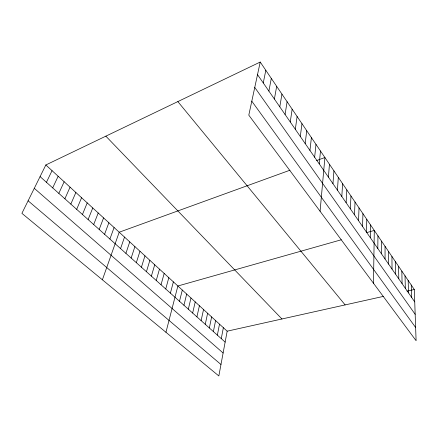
<?xml version="1.0" encoding="UTF-8"?>
<svg xmlns="http://www.w3.org/2000/svg" width="438" height="438" viewBox="0 0 438 438"><rect width="100%" height="100%" fill="white"/><g stroke="black" fill="none" stroke-linecap="round" stroke-linejoin="round"><path stroke-width="0.66" d="M385.051 258.995L385.062 246.348M381.465 253.81L381.531 241.141M377.813 248.532L377.945 235.841M373.488 283.26L374.293 230.448L366.502 232.655M370.318 237.697L370.575 224.962M366.469 232.135L366.792 219.378M362.549 226.468L362.943 213.695M358.552 220.697L359.023 207.908M354.49 214.817L355.032 202.011M350.345 208.827L350.964 196.01M346.124 202.723L346.825 189.895M341.821 196.503L342.604 183.664M337.43 190.163L338.306 177.319M332.962 183.697L333.92 170.847M328.401 177.111L329.453 164.255M320.085 211.264L324.897 157.532L316.581 160.549M319.236 163.867L320.485 151.011M314.643 157.22L315.984 144.37M309.951 150.448L311.402 137.603M305.171 143.538L306.726 130.705M300.298 136.492L301.963 123.669M295.327 129.303L297.106 116.497M290.252 121.972L292.151 109.182M285.078 114.488L287.098 101.72M279.789 106.85L281.941 94.11M274.396 99.048L276.674 86.341M45.842 164.967L227.169 331.177L218.841 375.957L21.9 213.339L45.842 164.967L260.221 62.043L414.299 289.507L416.1 340.715L248.8 115.15L260.221 62.043M221.272 338.634L223.364 327.69M268.888 91.088L271.303 78.407M217.352 335.13L219.504 324.153M213.377 331.577L215.6 320.572M263.26 82.952L265.817 70.31M209.342 327.974L211.636 316.937M205.258 324.317L207.617 313.258M201.113 320.611L203.544 309.524M196.914 316.855L199.416 305.74M192.649 313.044L195.228 301.902M188.329 309.179L190.984 298.01M183.944 305.259L186.676 294.057M179.492 301.278L182.307 290.055M165.958 332.289L177.872 285.992L341.306 239.778M170.398 293.142L173.377 281.869M165.745 288.987L168.811 277.687M161.025 284.766L164.184 273.443M156.235 280.484L159.481 269.135M151.373 276.132L154.713 264.766M146.434 271.719L149.873 260.325M141.419 267.235L144.956 255.819M136.327 262.68L139.963 251.242M131.154 258.053L134.899 246.599M125.903 253.356L129.747 241.88M120.565 248.581L124.523 237.089M102.388 279.8L119.207 232.217L289.972 170.212M109.9 239.044L114.083 227.519M104.578 234.286L108.87 222.745M99.174 229.457L103.582 217.894M93.683 224.546L98.211 212.972M88.109 219.558L92.757 207.973M82.443 214.494L87.217 202.893M76.683 209.342L81.588 197.735M70.83 204.108L75.873 192.49M64.884 198.792L70.058 187.168M58.834 193.382L64.151 181.754M52.686 187.886L58.15 176.251M46.439 182.296L52.045 170.656M227.169 331.177L383.721 296.318M406.995 291.133L414.299 289.507M28.109 200.801L220.976 364.493M34.284 188.318L223.112 352.984M40.082 176.613L225.137 342.094M105.848 136.158L281.941 318.979M177.839 101.594L345.139 304.908M251.801 101.189L415.635 327.504M254.763 87.43L415.169 314.314M257.511 74.641L414.731 301.897M411.255 285.018L411.649 297.44M408.167 280.457L408.517 292.907M405.024 275.82L405.331 288.303M401.838 271.111L402.089 283.621M398.591 266.32L398.794 278.858M395.295 261.453L395.448 274.018M391.939 256.504L392.037 269.096M388.528 251.467L388.577 264.087"/></g></svg>
